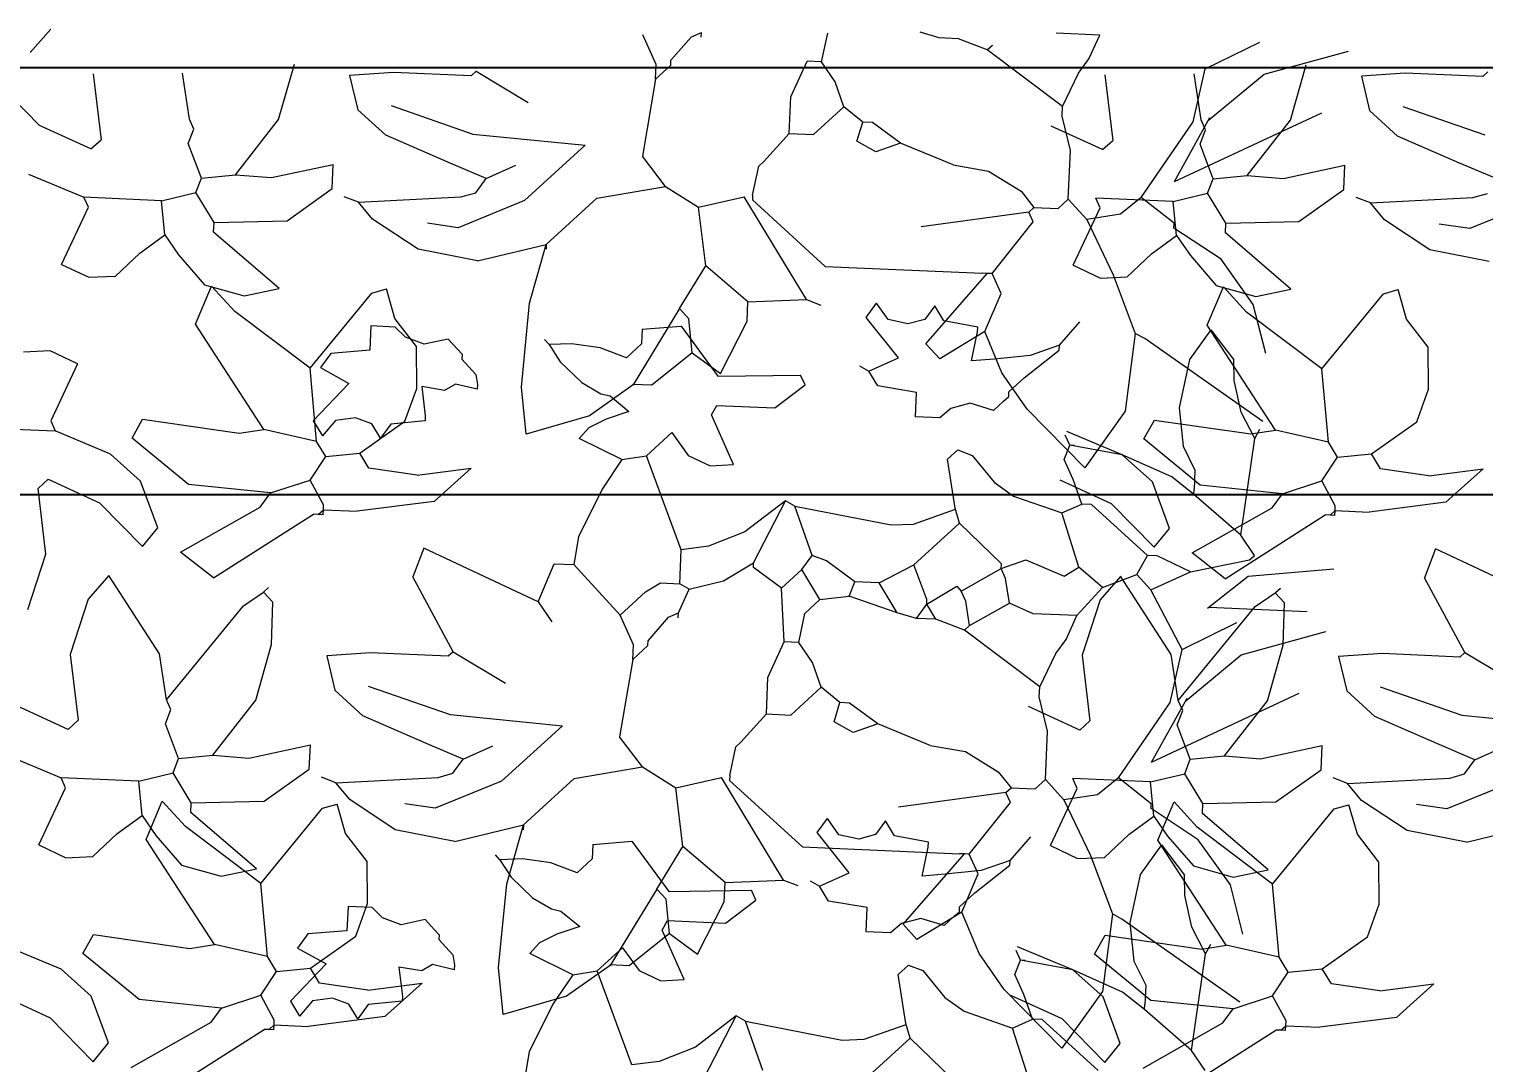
# Model space of a CAD drawing. Header units: centimetres. Extents: x 5667 to 17750, y 274 to 6203.
# Drawn here: x 7760.1 to 7855.8, y 4663.9 to 4731.8 of the extents above; entities that cross this region are included whole.
import ezdxf

# ---------------------------------------------------------------- set-up
doc = ezdxf.new("R2010")
doc.units = ezdxf.units.CM
doc.header["$MEASUREMENT"] = 0
doc.layers.get('0').update_dxf_attribs({"lineweight": 18})
doc.layers.add('G-ANNO-DIM', color=3, linetype='Continuous', lineweight=9)
doc.layers.add('G-HEDGE', color=104, linetype='Continuous', lineweight=9)
doc.styles.add('ARIAL', font='arial.ttf')
doc.dimstyles.new('TICK_36', dxfattribs={"dimtxt": 10, "dimasz": 3.6, "dimexe": 1.8, "dimexo": 1.2, "dimgap": 1.8, "dimtad": 0, "dimdec": 0, "dimzin": 0, "dimdsep": 46, "dimtxsty": 'ARIAL', "dimblk": 'OBLIQUE', "dimcen": 1.8, "dimdle": 1.8, "dimclrd": 256, "dimclrt": 256, "dimadec": 0, "dimazin": 0, "dimtfac": 1, "dimtdec": 0, "dimtmove": 1, "dimatfit": 3, "dimldrblk": 'OPEN90', "dimfxl": 1, "dimtolj": 1, "dimtzin": 0, "dimarcsym": 0})

# ---------------------------------------------------------------- blocks, each defined once
blk = doc.blocks.new('_Oblique')
at = {"color": 0, "linetype": 'ByBlock', "lineweight": -2}
blk.add_line((-0.5, -0.5), (0.5, 0.5), dxfattribs=at)
blk = doc.blocks.new('*D37')
at = {"layer": 'Defpoints', "color": 0, "transparency": 16777216}
for p in [(7969.339, 4729.276), (7566.065, 4503.99), (7969.339, 4503.99)]:
    blk.add_point(p, dxfattribs=at)
at = {"layer": 'G-ANNO-DIM', "lineweight": -2, "transparency": 16777216}
for p, q in [((7566.065, 4731.076), (7566.065, 4629.603)), ((7566.065, 4502.19), (7566.065, 4603.663))]:
    blk.add_line(p, q, dxfattribs=at)
at = {"layer": 'G-ANNO-DIM', "color": 0, "lineweight": -2, "transparency": 16777216}
for p, q in [((7968.139, 4729.276), (7564.265, 4729.276)), ((7968.139, 4503.99), (7564.265, 4503.99))]:
    blk.add_line(p, q, dxfattribs=at)
at = {"layer": 'G-ANNO-DIM', "lineweight": -2, "transparency": 16777216, "xscale": 3.6, "yscale": 3.6, "zscale": 3.6}
for p, rotation in [((7566.065, 4729.276), 90), ((7566.065, 4503.99), 270)]:
    blk.add_blockref('_Oblique', p, dxfattribs=dict(at, rotation=rotation))
at = {"layer": 'G-ANNO-DIM', "transparency": 16777216, "insert": (7566.065, 4616.633), "char_height": 10, "attachment_point": 5, "rotation": 90, "style": 'ARIAL'}
blk.add_mtext('\\A1;225', dxfattribs=at)
blk = doc.blocks.new('_Open90')
at = {"color": 0, "linetype": 'ByBlock', "lineweight": -2}
for p, q in [((-0.5, 0.5), (0, 0)), ((0, 0), (-1, 0)), ((0, 0), (-0.5, -0.5))]:
    blk.add_line(p, q, dxfattribs=at)
blk = doc.blocks.new('*D39')
at = {"layer": 'Defpoints', "color": 0, "transparency": 16777216}
for p in [(7969.339, 4729.276), (7630.664, 4701.197), (7969.339, 4701.197)]:
    blk.add_point(p, dxfattribs=at)
at = {"layer": 'G-ANNO-DIM', "lineweight": -2, "transparency": 16777216}
for p, q in [((7630.664, 4731.076), (7630.664, 4724.294)), ((7630.664, 4699.397), (7630.664, 4706.179))]:
    blk.add_line(p, q, dxfattribs=at)
at = {"layer": 'G-ANNO-DIM', "color": 0, "lineweight": -2, "transparency": 16777216}
for p, q in [((7968.139, 4729.276), (7628.864, 4729.276)), ((7968.139, 4701.197), (7628.864, 4701.197))]:
    blk.add_line(p, q, dxfattribs=at)
at = {"layer": 'G-ANNO-DIM', "lineweight": -2, "transparency": 16777216, "xscale": 3.6, "yscale": 3.6, "zscale": 3.6}
for p, rotation in [((7630.664, 4729.276), 90), ((7630.664, 4701.197), 270)]:
    blk.add_blockref('_Oblique', p, dxfattribs=dict(at, rotation=rotation))
at = {"layer": 'G-ANNO-DIM', "transparency": 16777216, "insert": (7630.664, 4715.236), "char_height": 10, "attachment_point": 5, "rotation": 90, "style": 'ARIAL'}
blk.add_mtext('\\A1;28', dxfattribs=at)

msp = doc.modelspace()

# ---------------------------------------------------------------- linework, layer by layer
at = {"layer": 'G-HEDGE'}
for p, q in [((7760.204, 4730.276), (7761.55, 4731.815)), ((7801.369, 4729.493), (7800.496, 4731.449)), ((7803.686, 4731.31), (7804.338, 4731.602)), ((7804.324, 4731.282), (7804.338, 4731.602)), ((7812.243, 4729.659), (7812.645, 4731.559)), ((7819.983, 4731.239), (7818.721, 4731.613)), ((7830.538, 4731.418), (7827.667, 4731.544)), ((7829.83, 4729.851), (7830.538, 4731.418)), ((7802.34, 4729.771), (7803.686, 4731.31)), ((7821.259, 4731.183), (7819.983, 4731.239)), ((7823.145, 4730.462), (7821.259, 4731.183)), ((7823.145, 4730.462), (7823.479, 4730.767)), ((7828.097, 4726.731), (7823.145, 4730.462)), ((7837.473, 4729.198), (7841.065, 4730.959)), ((7776.535, 4725.876), (7777.575, 4729.52)), ((7801.328, 4728.536), (7801.369, 4729.493)), ((7801.328, 4728.536), (7802.326, 4729.452)), ((7802.326, 4729.452), (7802.34, 4729.771)), ((7810.22, 4727.354), (7811.286, 4729.701)), ((7812.243, 4729.659), (7811.286, 4729.701)), ((7813.145, 4728.341), (7812.243, 4729.659)), ((7829.151, 4728.922), (7829.83, 4729.851)), ((7841.344, 4728.853), (7846.902, 4730.37)), ((7843.075, 4725.829), (7844.115, 4729.474)), ((7764.337, 4728.868), (7764.855, 4724.548)), ((7770.667, 4725.894), (7770.21, 4728.919)), ((7784.087, 4728.969), (7781.202, 4728.775)), ((7781.202, 4728.775), (7781.742, 4726.514)), ((7789.191, 4728.746), (7784.087, 4728.969)), ((7789.524, 4729.051), (7789.191, 4728.746)), ((7789.524, 4729.051), (7792.95, 4726.984)), ((7801.328, 4728.536), (7800.467, 4723.46)), ((7828.097, 4726.731), (7829.151, 4728.922)), ((7830.877, 4728.821), (7831.395, 4724.502)), ((7836.682, 4725.717), (7837.473, 4729.198)), ((7837.207, 4725.847), (7836.75, 4728.872)), ((7837.699, 4725.822), (7841.344, 4728.853)), ((7850.628, 4728.922), (7847.743, 4728.728)), ((7847.743, 4728.728), (7848.283, 4726.467)), ((7855.731, 4728.699), (7850.628, 4728.922)), ((7856.064, 4729.004), (7855.731, 4728.699)), ((7760.814, 4725.485), (7757.989, 4728.364)), ((7813.713, 4726.718), (7813.145, 4728.341)), ((7783.938, 4726.784), (7789.318, 4724.915)), ((7810.121, 4724.957), (7810.22, 4727.354)), ((7811.716, 4724.888), (7813.713, 4726.718)), ((7814.947, 4725.706), (7813.713, 4726.718)), ((7828.069, 4726.092), (7828.097, 4726.731)), ((7850.478, 4726.737), (7855.859, 4724.868)), ((7770.958, 4725.241), (7770.667, 4725.893)), ((7773.704, 4722.245), (7776.535, 4725.876)), ((7783.587, 4724.836), (7781.742, 4726.514)), ((7814.573, 4724.444), (7814.947, 4725.706)), ((7815.586, 4725.678), (7814.947, 4725.706)), ((7817.444, 4724.319), (7815.586, 4725.678)), ((7828.609, 4723.832), (7828.069, 4726.092)), ((7833.269, 4720.752), (7836.682, 4725.717)), ((7845.126, 4726.293), (7835.426, 4721.774)), ((7837.762, 4725.975), (7835.426, 4721.774)), ((7837.498, 4725.194), (7837.207, 4725.847)), ((7840.244, 4722.198), (7843.075, 4725.829)), ((7850.127, 4724.789), (7848.283, 4726.467)), ((7764.189, 4723.939), (7760.814, 4725.485)), ((7770.597, 4724.298), (7770.958, 4725.241)), ((7787.665, 4723.06), (7783.587, 4724.836)), ((7789.318, 4724.915), (7796.699, 4724.184)), ((7808.442, 4723.113), (7810.121, 4724.957)), ((7810.121, 4724.957), (7811.716, 4724.888)), ((7830.729, 4723.892), (7827.354, 4725.438)), ((7837.138, 4724.251), (7837.498, 4725.194)), ((7854.205, 4723.013), (7850.127, 4724.789)), ((7764.189, 4723.939), (7764.855, 4724.548)), ((7771.457, 4722.024), (7770.597, 4724.298)), ((7796.699, 4724.184), (7792.704, 4720.544)), ((7815.821, 4723.75), (7814.573, 4724.444)), ((7817.444, 4724.319), (7815.821, 4723.75)), ((7820.897, 4722.889), (7817.444, 4724.319)), ((7828.47, 4720.641), (7828.609, 4723.832)), ((7830.729, 4723.892), (7831.395, 4724.502)), ((7837.997, 4721.977), (7837.138, 4724.251)), ((7776.075, 4722.052), (7780.126, 4722.924)), ((7780.056, 4721.329), (7780.126, 4722.924)), ((7790.175, 4721.991), (7787.665, 4723.06)), ((7790.175, 4721.991), (7792.131, 4722.865)), ((7801.979, 4721.477), (7800.467, 4723.46)), ((7807.707, 4720.908), (7808.109, 4722.808)), ((7808.109, 4722.808), (7808.442, 4723.113)), ((7820.897, 4722.889), (7823.217, 4722.482)), ((7842.615, 4722.005), (7846.666, 4722.877)), ((7846.597, 4721.283), (7846.666, 4722.877)), ((7856.715, 4721.945), (7854.205, 4723.013)), ((7760.087, 4722.287), (7763.731, 4720.762)), ((7771.096, 4721.081), (7771.457, 4722.024)), ((7771.457, 4722.024), (7773.704, 4722.245)), ((7773.704, 4722.245), (7776.075, 4722.052)), ((7789.496, 4721.062), (7790.175, 4721.991)), ((7823.217, 4722.482), (7825.36, 4721.159)), ((7837.636, 4721.034), (7837.997, 4721.977)), ((7837.997, 4721.977), (7840.244, 4722.198)), ((7840.244, 4722.198), (7842.615, 4722.005)), ((7768.835, 4720.54), (7771.096, 4721.081)), ((7772.289, 4719.111), (7771.096, 4721.081)), ((7777.088, 4719.221), (7780.056, 4721.329)), ((7788.525, 4720.785), (7789.496, 4721.062)), ((7797.471, 4720.714), (7801.979, 4721.477)), ((7801.979, 4721.477), (7804.156, 4720.104)), ((7807.707, 4720.908), (7807.693, 4720.588)), ((7825.36, 4721.159), (7826.209, 4720.101)), ((7835.375, 4720.493), (7837.636, 4721.034)), ((7838.829, 4719.064), (7837.636, 4721.034)), ((7843.628, 4719.174), (7846.597, 4721.283)), ((7855.065, 4720.738), (7856.036, 4721.015)), ((7762.26, 4716.352), (7764.022, 4720.111)), ((7764.022, 4720.111), (7763.731, 4720.762)), ((7768.835, 4720.54), (7763.731, 4720.762)), ((7769.056, 4718.293), (7768.835, 4720.54)), ((7781.798, 4720.439), (7780.855, 4720.799)), ((7781.798, 4720.439), (7788.525, 4720.785)), ((7782.717, 4719.328), (7781.798, 4720.439)), ((7792.704, 4720.544), (7788.335, 4718.759)), ((7794.142, 4717.664), (7797.471, 4720.714)), ((7804.156, 4720.104), (7807.159, 4720.784)), ((7804.627, 4716.248), (7804.156, 4720.104)), ((7811.243, 4714.042), (7807.159, 4720.784)), ((7807.693, 4720.588), (7812.489, 4716.224)), ((7825.877, 4719.795), (7826.209, 4720.101)), ((7826.209, 4720.101), (7827.805, 4720.031)), ((7827.805, 4720.031), (7828.47, 4720.641)), ((7829.691, 4719.31), (7828.47, 4720.641)), ((7828.8, 4716.305), (7830.562, 4720.064)), ((7830.562, 4720.064), (7830.272, 4720.715)), ((7835.375, 4720.493), (7830.272, 4720.715)), ((7833.269, 4720.752), (7831.899, 4719.643)), ((7835.433, 4719.059), (7833.269, 4720.752)), ((7835.597, 4718.246), (7835.375, 4720.493)), ((7848.338, 4720.392), (7847.395, 4720.753)), ((7848.338, 4720.392), (7855.065, 4720.738)), ((7849.258, 4719.281), (7848.338, 4720.392)), ((7859.244, 4720.497), (7854.875, 4718.712)), ((7772.261, 4718.472), (7772.289, 4719.111)), ((7772.289, 4719.111), (7777.088, 4719.221)), ((7785.713, 4717.352), (7782.717, 4719.328)), ((7788.335, 4718.759), (7786.332, 4719.051)), ((7825.877, 4719.795), (7818.802, 4718.826)), ((7823.462, 4715.746), (7826.168, 4719.144)), ((7826.168, 4719.144), (7825.877, 4719.795)), ((7831.899, 4719.643), (7829.691, 4719.31)), ((7829.691, 4719.31), (7831.432, 4715.666)), ((7835.419, 4718.741), (7835.433, 4719.059)), ((7838.801, 4718.426), (7838.829, 4719.064)), ((7838.829, 4719.064), (7843.628, 4719.174)), ((7852.254, 4717.305), (7849.258, 4719.281)), ((7854.875, 4718.712), (7852.872, 4719.004)), ((7767.406, 4717.087), (7769.056, 4718.293)), ((7769.056, 4718.293), (7769.958, 4716.975)), ((7776.574, 4714.769), (7772.261, 4718.472)), ((7833.947, 4717.04), (7835.597, 4718.246)), ((7838.526, 4716.687), (7835.419, 4718.741)), ((7835.597, 4718.246), (7836.498, 4716.929)), ((7843.114, 4714.722), (7838.801, 4718.426)), ((7765.812, 4715.58), (7767.406, 4717.087)), ((7789.62, 4716.582), (7785.713, 4717.352)), ((7789.62, 4716.582), (7794.142, 4717.664)), ((7793.044, 4713.803), (7794.142, 4717.664)), ((7794.142, 4717.664), (7794.128, 4717.344)), ((7832.353, 4715.533), (7833.947, 4717.04)), ((7856.16, 4716.535), (7852.254, 4717.305)), ((7762.26, 4716.352), (7764.048, 4715.503)), ((7769.958, 4716.975), (7771.659, 4715.018)), ((7802.907, 4713.446), (7804.627, 4716.248)), ((7807.401, 4713.889), (7804.627, 4716.248)), ((7812.489, 4716.224), (7822.825, 4715.774)), ((7828.8, 4716.305), (7830.588, 4715.456)), ((7836.498, 4716.929), (7838.199, 4714.971)), ((7840.633, 4713.719), (7838.526, 4716.687)), ((7764.048, 4715.503), (7765.812, 4715.58)), ((7819.107, 4711.141), (7823.143, 4715.76)), ((7823.143, 4715.76), (7822.825, 4715.774)), ((7823.462, 4715.746), (7823.143, 4715.76)), ((7824.045, 4714.442), (7823.462, 4715.746)), ((7830.588, 4715.456), (7832.353, 4715.533)), ((7831.432, 4715.666), (7832.879, 4711.819)), ((7771.06, 4712.413), (7772.128, 4714.923)), ((7771.659, 4715.018), (7774.269, 4714.289)), ((7773.653, 4713.258), (7772.128, 4714.923)), ((7774.269, 4714.289), (7776.574, 4714.769)), ((7778.605, 4709.526), (7782.656, 4714.464)), ((7782.656, 4714.464), (7783.627, 4714.741)), ((7784.181, 4712.799), (7783.627, 4714.741)), ((7822.977, 4711.932), (7824.045, 4714.442)), ((7837.6, 4712.366), (7838.669, 4714.876)), ((7838.199, 4714.971), (7840.809, 4714.242)), ((7840.194, 4713.212), (7838.669, 4714.876)), ((7840.809, 4714.242), (7843.114, 4714.722)), ((7845.145, 4709.48), (7849.196, 4714.417)), ((7849.196, 4714.417), (7850.167, 4714.694)), ((7850.721, 4712.753), (7850.167, 4714.694)), ((7778.605, 4709.526), (7773.653, 4713.258)), ((7792.51, 4708.291), (7793.044, 4713.803)), ((7802.907, 4713.446), (7799.855, 4708.432)), ((7803.517, 4712.78), (7802.907, 4713.446)), ((7807.345, 4712.613), (7807.401, 4713.889)), ((7807.401, 4713.889), (7811.243, 4714.042)), ((7811.243, 4714.042), (7812.186, 4713.68)), ((7815.187, 4712.868), (7815.866, 4713.798)), ((7816.628, 4712.72), (7815.866, 4713.798)), ((7819.694, 4713.631), (7819.031, 4712.73)), ((7820.291, 4712.646), (7819.694, 4713.631)), ((7845.145, 4709.48), (7840.194, 4713.212)), ((7841.451, 4710.487), (7840.633, 4713.719)), ((7775.553, 4705.505), (7771.06, 4712.413)), ((7782.605, 4712.303), (7782.535, 4710.708)), ((7784.2, 4712.233), (7782.605, 4712.303)), ((7785.595, 4710.966), (7784.181, 4712.799)), ((7784.873, 4711.56), (7784.2, 4712.233)), ((7800.45, 4712.09), (7803.016, 4712.297)), ((7803.016, 4712.297), (7805.43, 4708.996)), ((7803.739, 4710.533), (7803.517, 4712.78)), ((7805.597, 4709.173), (7807.345, 4712.613)), ((7817.308, 4710.219), (7815.187, 4712.868)), ((7817.926, 4712.435), (7816.628, 4712.72)), ((7819.031, 4712.73), (7817.926, 4712.435)), ((7822.51, 4712.23), (7820.291, 4712.646)), ((7822.496, 4711.91), (7822.51, 4712.23)), ((7827.891, 4711.036), (7829.237, 4712.575)), ((7842.093, 4705.458), (7837.6, 4712.366)), ((7852.135, 4710.919), (7850.721, 4712.753)), ((7786.109, 4711.105), (7784.873, 4711.56)), ((7787.682, 4711.442), (7786.109, 4711.105)), ((7788.291, 4710.776), (7787.682, 4711.442)), ((7794.334, 4711.079), (7794.029, 4711.411)), ((7800.45, 4712.09), (7800.408, 4711.133)), ((7822.977, 4711.932), (7820.022, 4710.143)), ((7822.094, 4710.01), (7822.496, 4711.91)), ((7824.106, 4709.22), (7822.977, 4711.932)), ((7832.879, 4711.819), (7832.216, 4706.714)), ((7833.504, 4711.473), (7832.879, 4711.819)), ((7841.256, 4706.022), (7833.504, 4711.473)), ((7837.844, 4712.058), (7836.444, 4710.109)), ((7837.844, 4712.058), (7839.356, 4710.074)), ((7761.52, 4710.669), (7759.755, 4710.592)), ((7763.308, 4709.82), (7761.52, 4710.669)), ((7779.97, 4710.5), (7779.29, 4709.571)), ((7782.535, 4710.708), (7779.97, 4710.5)), ((7785.621, 4708.197), (7785.595, 4710.966)), ((7788.291, 4710.776), (7788.597, 4710.443)), ((7788.597, 4710.443), (7788.583, 4710.125)), ((7795.817, 4711.136), (7794.333, 4711.079)), ((7794.333, 4711.079), (7795.061, 4709.938)), ((7797.684, 4710.87), (7795.817, 4711.136)), ((7799.41, 4710.218), (7797.684, 4710.87)), ((7800.408, 4711.133), (7799.41, 4710.218)), ((7803.739, 4710.533), (7801.089, 4708.411)), ((7803.739, 4710.533), (7805.597, 4709.173)), ((7820.022, 4710.143), (7819.107, 4711.141)), ((7825.972, 4710.368), (7823.613, 4710.127)), ((7825.561, 4708.9), (7827.878, 4710.717)), ((7827.891, 4711.036), (7825.972, 4710.368)), ((7827.878, 4710.717), (7827.891, 4711.036)), ((7852.161, 4708.151), (7852.135, 4710.919)), ((7763.308, 4709.82), (7761.545, 4706.061)), ((7779.034, 4704.713), (7778.605, 4709.526)), ((7779.29, 4709.571), (7781.162, 4708.531)), ((7788.583, 4710.125), (7789.499, 4709.126)), ((7795.061, 4709.938), (7796.469, 4708.585)), ((7814.728, 4709.692), (7815.353, 4709.345)), ((7815.353, 4709.345), (7817.308, 4710.219)), ((7815.949, 4708.36), (7815.353, 4709.345)), ((7823.613, 4710.127), (7822.094, 4710.01)), ((7836.444, 4710.109), (7835.759, 4706.935)), ((7839.386, 4708.722), (7839.356, 4710.074)), ((7845.574, 4704.667), (7845.145, 4709.48)), ((7781.162, 4708.531), (7778.818, 4706.076)), ((7788.163, 4708.486), (7787.451, 4708.073)), ((7789.592, 4708.144), (7788.163, 4708.486)), ((7789.499, 4709.126), (7789.606, 4708.463)), ((7789.606, 4708.463), (7789.592, 4708.144)), ((7796.469, 4708.585), (7797.729, 4707.854)), ((7799.855, 4708.432), (7796.978, 4706.405)), ((7801.089, 4708.411), (7799.813, 4708.467)), ((7805.43, 4708.996), (7810.866, 4709.079)), ((7809.174, 4706.915), (7811.158, 4708.427)), ((7811.158, 4708.427), (7810.866, 4709.079)), ((7825.764, 4706.841), (7824.106, 4709.22)), ((7824.563, 4707.985), (7825.561, 4708.9)), ((7839.841, 4706.643), (7839.386, 4708.722)), ((7784.845, 4706.058), (7785.621, 4708.197)), ((7785.947, 4708.322), (7786.183, 4706.394)), ((7787.451, 4708.073), (7785.947, 4708.322)), ((7792.816, 4705.203), (7792.51, 4708.291)), ((7797.729, 4707.854), (7798.341, 4707.707)), ((7798.341, 4707.707), (7799.576, 4706.694)), ((7818.487, 4707.93), (7815.949, 4708.36)), ((7818.417, 4706.335), (7818.487, 4707.93)), ((7824.215, 4707.361), (7824.549, 4707.666)), ((7824.549, 4707.666), (7824.563, 4707.985)), ((7851.386, 4706.012), (7852.161, 4708.151)), ((7799.576, 4706.694), (7798.067, 4706.179)), ((7804.999, 4706.458), (7805.346, 4707.082)), ((7805.346, 4707.082), (7809.174, 4706.915)), ((7820.742, 4706.878), (7820.013, 4706.265)), ((7822.012, 4707.223), (7820.742, 4706.878)), ((7823.55, 4706.751), (7822.012, 4707.223)), ((7824.215, 4707.361), (7823.55, 4706.751)), ((7829.558, 4702.986), (7825.764, 4706.841)), ((7832.216, 4706.714), (7829.558, 4702.986)), ((7835.759, 4706.935), (7836.031, 4704.407)), ((7840.729, 4704.9), (7839.841, 4706.643)), ((7756.732, 4705.633), (7761.836, 4705.41)), ((7761.545, 4706.061), (7761.836, 4705.41)), ((7766.898, 4704.923), (7767.591, 4706.171)), ((7767.591, 4706.171), (7773.944, 4705.256)), ((7778.818, 4706.076), (7779.414, 4705.091)), ((7780.267, 4706.098), (7779.414, 4705.091)), ((7781.585, 4706.269), (7780.267, 4706.098)), ((7782.66, 4705.879), (7781.585, 4706.269)), ((7781.877, 4703.951), (7784.845, 4706.058)), ((7783.242, 4704.924), (7782.66, 4705.879)), ((7783.922, 4705.853), (7783.242, 4704.924)), ((7786.169, 4706.074), (7783.922, 4705.853)), ((7786.183, 4706.394), (7786.169, 4706.074)), ((7796.978, 4706.405), (7792.816, 4705.203)), ((7796.927, 4705.613), (7796.302, 4704.919)), ((7798.067, 4706.179), (7796.927, 4705.613)), ((7806.455, 4703.199), (7804.999, 4706.458)), ((7820.013, 4706.265), (7818.417, 4706.335)), ((7833.438, 4704.876), (7834.131, 4706.124)), ((7834.131, 4706.124), (7840.484, 4705.209)), ((7840.729, 4704.9), (7841.075, 4705.524)), ((7848.417, 4703.904), (7851.386, 4706.012)), ((7765.48, 4703.885), (7761.836, 4705.41)), ((7770.601, 4701.885), (7766.898, 4704.923)), ((7773.944, 4705.256), (7775.553, 4705.505)), ((7779.034, 4704.713), (7775.553, 4705.505)), ((7779.63, 4703.729), (7779.034, 4704.713)), ((7799.117, 4703.518), (7796.302, 4704.919)), ((7800.727, 4703.768), (7802.392, 4705.293)), ((7802.392, 4705.293), (7803.481, 4703.79)), ((7828.564, 4704.472), (7828.273, 4705.124)), ((7832.021, 4703.838), (7828.377, 4705.363)), ((7837.141, 4701.838), (7833.438, 4704.876)), ((7839.812, 4698.548), (7840.729, 4704.9)), ((7840.484, 4705.209), (7842.093, 4705.458)), ((7845.574, 4704.667), (7842.093, 4705.458)), ((7846.171, 4703.682), (7845.574, 4704.667)), ((7767.457, 4702.107), (7765.48, 4703.885)), ((7778.604, 4702.176), (7779.63, 4703.729)), ((7779.63, 4703.729), (7781.877, 4703.951)), ((7782.474, 4702.966), (7781.877, 4703.951)), ((7799.117, 4703.518), (7800.727, 4703.768)), ((7803.015, 4697.595), (7800.727, 4703.768)), ((7803.481, 4703.79), (7804.919, 4703.112)), ((7820.534, 4703.544), (7821.199, 4704.154)), ((7821.199, 4704.154), (7822.142, 4703.793)), ((7822.142, 4703.793), (7823.588, 4702.032)), ((7828.204, 4703.528), (7828.564, 4704.472)), ((7828.883, 4704.458), (7828.564, 4704.472)), ((7832.021, 4703.838), (7828.564, 4704.472)), ((7833.998, 4702.06), (7832.021, 4703.838)), ((7835.288, 4702.38), (7832.021, 4703.838)), ((7836.031, 4704.407), (7836.803, 4702.834)), ((7845.144, 4702.129), (7846.171, 4703.682)), ((7846.171, 4703.682), (7848.417, 4703.904)), ((7849.014, 4702.919), (7848.417, 4703.904)), ((7785.65, 4702.507), (7782.474, 4702.966)), ((7785.65, 4702.507), (7789.209, 4702.967)), ((7789.209, 4702.967), (7786.764, 4700.767)), ((7799.117, 4703.518), (7797.807, 4701.577)), ((7804.919, 4703.112), (7806.455, 4703.199)), ((7821.032, 4700.326), (7820.534, 4703.544)), ((7828.785, 4702.225), (7828.204, 4703.528)), ((7836.803, 4702.834), (7836.747, 4701.558)), ((7852.19, 4702.46), (7849.014, 4702.919)), ((7852.19, 4702.46), (7855.749, 4702.92)), ((7855.749, 4702.92), (7853.305, 4700.72)), ((7761.378, 4702.233), (7760.712, 4701.624)), ((7761.378, 4702.233), (7764.754, 4700.687)), ((7768.591, 4699.042), (7767.457, 4702.107)), ((7776.01, 4701.33), (7770.601, 4701.885)), ((7776.01, 4701.33), (7778.604, 4702.176)), ((7779.491, 4700.539), (7778.604, 4702.176)), ((7823.588, 4702.032), (7824.859, 4701.118)), ((7827.919, 4702.187), (7831.294, 4700.641)), ((7829.354, 4700.602), (7828.785, 4702.225)), ((7835.131, 4698.995), (7833.998, 4702.06)), ((7836.734, 4701.239), (7835.288, 4702.38)), ((7842.55, 4701.283), (7837.141, 4701.838)), ((7842.55, 4701.283), (7845.144, 4702.129)), ((7846.032, 4700.492), (7845.144, 4702.129)), ((7761.23, 4697.305), (7760.712, 4701.624)), ((7775.331, 4700.401), (7776.01, 4701.33)), ((7786.764, 4700.767), (7781.71, 4700.123)), ((7797.807, 4701.577), (7796.262, 4698.446)), ((7809.867, 4700.813), (7807.196, 4698.769)), ((7807.772, 4696.748), (7809.867, 4700.813)), ((7810.491, 4700.465), (7809.867, 4700.813)), ((7824.859, 4701.118), (7828.051, 4700.02)), ((7836.734, 4701.239), (7836.747, 4701.558)), ((7839.812, 4698.548), (7836.734, 4701.239)), ((7841.871, 4700.354), (7842.55, 4701.283)), ((7764.754, 4700.687), (7767.578, 4697.808)), ((7770.087, 4697.433), (7775.331, 4700.401)), ((7772.251, 4695.741), (7778.825, 4699.928)), ((7779.145, 4699.914), (7778.825, 4699.928)), ((7779.145, 4699.914), (7779.477, 4700.22)), ((7779.463, 4699.9), (7779.145, 4699.914)), ((7779.463, 4699.9), (7779.477, 4700.22)), ((7779.477, 4700.22), (7779.491, 4700.539)), ((7779.477, 4700.22), (7781.71, 4700.123)), ((7810.491, 4700.465), (7816.829, 4699.23)), ((7811.628, 4697.22), (7810.491, 4700.465)), ((7818.281, 4699.289), (7821.053, 4700.255)), ((7821.31, 4699.355), (7821.032, 4700.326)), ((7828.051, 4700.02), (7829.354, 4700.602)), ((7829.173, 4696.455), (7828.051, 4700.02)), ((7829.993, 4700.574), (7829.354, 4700.602)), ((7833.682, 4697.217), (7829.993, 4700.574)), ((7831.294, 4700.641), (7834.118, 4697.761)), ((7836.627, 4697.386), (7841.871, 4700.354)), ((7838.791, 4695.694), (7845.365, 4699.881)), ((7845.685, 4699.868), (7845.365, 4699.881)), ((7845.685, 4699.868), (7846.018, 4700.173)), ((7846.004, 4699.854), (7845.685, 4699.868)), ((7846.004, 4699.854), (7846.018, 4700.173)), ((7846.018, 4700.173), (7846.032, 4700.492)), ((7846.018, 4700.173), (7848.251, 4700.076)), ((7853.305, 4700.72), (7848.251, 4700.076)), ((7767.578, 4697.808), (7768.591, 4699.042)), ((7816.829, 4699.23), (7818.281, 4699.289)), ((7818.313, 4696.609), (7821.31, 4699.355)), ((7824.07, 4696.677), (7821.31, 4699.355)), ((7834.118, 4697.761), (7835.131, 4698.995)), ((7796.262, 4698.446), (7795.94, 4696.626)), ((7807.196, 4698.769), (7804.806, 4697.828)), ((7840.713, 4697.23), (7839.812, 4698.548)), ((7760.046, 4693.662), (7761.23, 4697.305)), ((7772.251, 4695.741), (7770.087, 4697.433)), ((7786.079, 4697.694), (7785.357, 4695.808)), ((7793.596, 4694.171), (7786.079, 4697.694)), ((7802.918, 4695.363), (7803.015, 4697.595)), ((7804.806, 4697.828), (7803.015, 4697.595)), ((7810.948, 4696.291), (7811.628, 4697.22)), ((7812.571, 4696.859), (7811.628, 4697.22)), ((7824.056, 4696.359), (7825.678, 4696.927)), ((7825.678, 4696.927), (7828.189, 4695.858)), ((7832.988, 4695.969), (7833.682, 4697.217)), ((7834.319, 4697.189), (7833.682, 4697.217)), ((7836.511, 4696.135), (7834.319, 4697.189)), ((7836.511, 4696.135), (7840.381, 4696.925)), ((7838.791, 4695.694), (7836.627, 4697.386)), ((7840.381, 4696.925), (7840.713, 4697.23)), ((7852.62, 4697.647), (7851.898, 4695.761)), ((7860.137, 4694.124), (7852.62, 4697.647)), ((7793.596, 4694.171), (7794.665, 4696.681)), ((7794.665, 4696.681), (7795.94, 4696.626)), ((7798.992, 4693.296), (7795.94, 4696.626)), ((7805.803, 4695.556), (7807.772, 4696.748)), ((7807.758, 4696.43), (7807.772, 4696.748)), ((7809.617, 4695.071), (7807.758, 4696.43)), ((7809.617, 4695.071), (7810.948, 4696.291)), ((7812.14, 4694.321), (7810.948, 4696.291)), ((7814.43, 4695.499), (7812.571, 4696.859)), ((7816.024, 4695.43), (7818.313, 4696.609)), ((7819.173, 4694.334), (7818.313, 4696.609)), ((7821.434, 4694.875), (7824.056, 4696.359)), ((7824.056, 4696.359), (7824.07, 4696.677)), ((7824.347, 4695.707), (7824.056, 4696.359)), ((7828.189, 4695.858), (7829.173, 4696.455)), ((7830.713, 4695.11), (7829.173, 4696.455)), ((7830.713, 4695.11), (7832.988, 4695.969)), ((7833.903, 4694.971), (7832.988, 4695.969)), ((7833.903, 4694.971), (7836.511, 4696.135)), ((7845.94, 4696.322), (7840.298, 4695.832)), ((7765.363, 4695.896), (7764.018, 4694.357)), ((7768.706, 4690.766), (7765.364, 4695.896)), ((7775.544, 4694.813), (7775.876, 4695.118)), ((7788.02, 4690.898), (7785.357, 4695.808)), ((7800.656, 4694.822), (7801.641, 4695.418)), ((7801.641, 4695.418), (7802.918, 4695.363)), ((7802.834, 4693.449), (7803.541, 4695.015)), ((7803.541, 4695.015), (7802.918, 4695.363)), ((7803.541, 4695.015), (7805.803, 4695.556)), ((7809.782, 4691.547), (7809.617, 4695.071)), ((7814.068, 4694.556), (7814.43, 4695.499)), ((7816.024, 4695.43), (7814.43, 4695.499)), ((7817.217, 4693.46), (7816.024, 4695.43)), ((7819.159, 4694.015), (7821.129, 4695.207)), ((7821.129, 4695.207), (7821.434, 4694.875)), ((7824.596, 4694.097), (7824.347, 4695.707)), ((7829.034, 4693.265), (7830.713, 4695.11)), ((7831.903, 4695.849), (7830.558, 4694.31)), ((7835.246, 4690.719), (7831.904, 4695.85)), ((7840.298, 4695.832), (7837.631, 4693.74)), ((7842.084, 4694.767), (7842.417, 4695.071)), ((7854.56, 4690.851), (7851.898, 4695.761)), ((7764.018, 4694.357), (7762.833, 4690.714)), ((7774.226, 4693.912), (7775.544, 4694.813)), ((7776.154, 4694.147), (7775.544, 4694.813)), ((7776.071, 4691.367), (7776.154, 4694.147)), ((7793.596, 4694.171), (7794.498, 4692.853)), ((7798.992, 4693.296), (7800.656, 4694.822)), ((7811.142, 4693.406), (7812.14, 4694.321)), ((7812.14, 4694.321), (7814.068, 4694.556)), ((7817.217, 4693.46), (7814.068, 4694.556)), ((7819.159, 4694.015), (7819.173, 4694.334)), ((7821.725, 4694.222), (7821.434, 4694.875)), ((7821.975, 4692.614), (7821.725, 4694.222)), ((7821.975, 4692.614), (7824.596, 4694.097)), ((7826.163, 4693.39), (7824.596, 4694.097)), ((7830.558, 4694.31), (7829.373, 4690.667)), ((7835.969, 4691.045), (7833.903, 4694.971)), ((7840.767, 4693.865), (7842.084, 4694.767)), ((7842.695, 4694.1), (7842.084, 4694.767)), ((7842.611, 4691.32), (7842.695, 4694.1)), ((7769.163, 4687.74), (7774.226, 4693.912)), ((7799.866, 4691.34), (7798.992, 4693.296)), ((7800.837, 4691.618), (7802.182, 4693.157)), ((7802.182, 4693.157), (7802.834, 4693.449)), ((7802.82, 4693.129), (7802.834, 4693.449)), ((7810.739, 4691.506), (7811.142, 4693.406)), ((7818.479, 4693.086), (7817.217, 4693.46)), ((7818.479, 4693.086), (7819.159, 4694.015)), ((7819.755, 4693.03), (7818.479, 4693.086)), ((7819.755, 4693.03), (7819.159, 4694.015)), ((7829.034, 4693.265), (7826.163, 4693.39)), ((7828.326, 4691.698), (7829.034, 4693.265)), ((7835.703, 4687.693), (7840.767, 4693.865)), ((7837.736, 4693.83), (7844.178, 4693.549)), ((7821.641, 4692.308), (7819.755, 4693.03)), ((7821.641, 4692.308), (7821.975, 4692.614)), ((7826.593, 4688.577), (7821.641, 4692.308)), ((7835.969, 4691.045), (7839.562, 4692.806)), ((7839.84, 4690.699), (7845.398, 4692.217)), ((7775.031, 4687.722), (7776.071, 4691.367)), ((7799.824, 4690.383), (7799.866, 4691.34)), ((7799.824, 4690.383), (7800.823, 4691.298)), ((7800.823, 4691.298), (7800.837, 4691.618)), ((7808.716, 4689.201), (7809.782, 4691.547)), ((7810.739, 4691.506), (7809.782, 4691.547)), ((7811.641, 4690.188), (7810.739, 4691.506)), ((7827.647, 4690.768), (7828.326, 4691.698)), ((7841.572, 4687.675), (7842.611, 4691.32)), ((7762.833, 4690.714), (7763.351, 4686.395)), ((7769.163, 4687.74), (7768.706, 4690.766)), ((7782.583, 4690.815), (7779.698, 4690.622)), ((7779.698, 4690.622), (7780.238, 4688.36)), ((7787.687, 4690.593), (7782.583, 4690.815)), ((7788.02, 4690.898), (7787.687, 4690.593)), ((7788.02, 4690.898), (7791.446, 4688.831)), ((7799.824, 4690.383), (7798.963, 4685.307)), ((7826.593, 4688.577), (7827.647, 4690.768)), ((7829.373, 4690.667), (7829.892, 4686.348)), ((7835.178, 4687.563), (7835.969, 4691.045)), ((7835.703, 4687.694), (7835.246, 4690.719)), ((7836.195, 4687.669), (7839.84, 4690.699)), ((7849.124, 4690.769), (7846.239, 4690.575)), ((7846.239, 4690.575), (7846.779, 4688.314)), ((7854.228, 4690.546), (7849.124, 4690.769)), ((7854.56, 4690.851), (7854.228, 4690.546)), ((7854.56, 4690.851), (7857.986, 4688.784)), ((7812.21, 4688.565), (7811.641, 4690.188)), ((7782.083, 4686.683), (7780.238, 4688.36)), ((7782.434, 4688.631), (7787.815, 4686.761)), ((7808.617, 4686.804), (7808.716, 4689.201)), ((7810.212, 4686.734), (7812.21, 4688.565)), ((7813.444, 4687.552), (7812.21, 4688.565)), ((7826.565, 4687.939), (7826.593, 4688.577)), ((7848.623, 4686.636), (7846.779, 4688.314)), ((7848.975, 4688.584), (7854.355, 4686.715)), ((7762.685, 4685.785), (7759.31, 4687.331)), ((7769.454, 4687.088), (7769.163, 4687.74)), ((7772.2, 4684.092), (7775.031, 4687.722)), ((7813.069, 4686.29), (7813.444, 4687.552)), ((7814.082, 4687.524), (7813.444, 4687.552)), ((7815.94, 4686.165), (7814.082, 4687.524)), ((7827.105, 4685.678), (7826.565, 4687.939)), ((7831.765, 4682.599), (7835.178, 4687.563)), ((7843.622, 4688.14), (7833.922, 4683.621)), ((7836.258, 4687.821), (7833.922, 4683.621)), ((7835.994, 4687.041), (7835.703, 4687.693)), ((7838.741, 4684.045), (7841.572, 4687.675)), ((7762.685, 4685.786), (7763.351, 4686.395)), ((7769.093, 4686.145), (7769.454, 4687.088)), ((7786.161, 4684.906), (7782.083, 4686.683)), ((7787.815, 4686.761), (7795.195, 4686.031)), ((7806.938, 4684.959), (7808.617, 4686.804)), ((7808.617, 4686.804), (7810.212, 4686.734)), ((7829.226, 4685.738), (7825.85, 4687.285)), ((7835.634, 4686.098), (7835.994, 4687.041)), ((7852.702, 4684.86), (7848.623, 4686.636)), ((7854.355, 4686.715), (7861.735, 4685.984)), ((7769.953, 4683.87), (7769.093, 4686.145)), ((7795.195, 4686.031), (7791.2, 4682.391)), ((7814.317, 4685.596), (7813.069, 4686.29)), ((7815.94, 4686.165), (7814.317, 4685.596)), ((7819.393, 4684.736), (7815.94, 4686.165)), ((7826.966, 4682.488), (7827.105, 4685.678)), ((7829.226, 4685.739), (7829.892, 4686.348)), ((7836.494, 4683.823), (7835.634, 4686.098)), ((7774.571, 4683.898), (7778.622, 4684.77)), ((7778.553, 4683.176), (7778.622, 4684.77)), ((7788.671, 4683.838), (7786.161, 4684.906)), ((7788.671, 4683.838), (7790.627, 4684.712)), ((7800.475, 4683.323), (7798.963, 4685.307)), ((7806.203, 4682.754), (7806.605, 4684.655)), ((7806.605, 4684.655), (7806.938, 4684.959)), ((7819.393, 4684.736), (7821.713, 4684.329)), ((7841.111, 4683.852), (7845.162, 4684.724)), ((7845.093, 4683.129), (7845.162, 4684.724)), ((7855.211, 4683.791), (7852.702, 4684.86)), ((7855.211, 4683.791), (7857.167, 4684.665)), ((7758.583, 4684.134), (7762.227, 4682.609)), ((7769.592, 4682.927), (7769.953, 4683.87)), ((7769.953, 4683.87), (7772.2, 4684.092)), ((7772.2, 4684.091), (7774.571, 4683.898)), ((7787.992, 4682.909), (7788.671, 4683.838)), ((7821.713, 4684.329), (7823.857, 4683.005)), ((7836.132, 4682.88), (7836.494, 4683.823)), ((7836.494, 4683.823), (7838.74, 4684.045)), ((7838.74, 4684.045), (7841.111, 4683.852)), ((7854.532, 4682.862), (7855.211, 4683.791)), ((7762.518, 4681.957), (7762.227, 4682.609)), ((7767.331, 4682.386), (7762.227, 4682.609)), ((7767.331, 4682.386), (7769.592, 4682.927)), ((7770.785, 4680.957), (7769.592, 4682.927)), ((7775.584, 4681.067), (7778.553, 4683.176)), ((7780.294, 4682.286), (7779.351, 4682.646)), ((7780.294, 4682.286), (7787.021, 4682.632)), ((7787.021, 4682.632), (7787.992, 4682.909)), ((7792.638, 4679.51), (7795.967, 4682.561)), ((7795.967, 4682.561), (7800.475, 4683.323)), ((7800.475, 4683.323), (7802.652, 4681.95)), ((7802.652, 4681.95), (7805.655, 4682.63)), ((7809.739, 4675.888), (7805.655, 4682.63)), ((7806.203, 4682.754), (7806.189, 4682.435)), ((7823.857, 4683.005), (7824.705, 4681.948)), ((7829.059, 4681.911), (7828.768, 4682.562)), ((7833.872, 4682.339), (7828.768, 4682.562)), ((7831.765, 4682.599), (7830.395, 4681.49)), ((7833.929, 4680.906), (7831.765, 4682.599)), ((7833.872, 4682.339), (7836.132, 4682.88)), ((7837.325, 4680.911), (7836.132, 4682.88)), ((7842.124, 4681.021), (7845.093, 4683.129)), ((7846.834, 4682.239), (7845.891, 4682.599)), ((7846.834, 4682.239), (7853.561, 4682.585)), ((7853.561, 4682.585), (7854.532, 4682.862)), ((7760.756, 4678.199), (7762.518, 4681.957)), ((7767.553, 4680.14), (7767.331, 4682.386)), ((7781.214, 4681.174), (7780.294, 4682.286)), ((7791.2, 4682.391), (7786.831, 4680.606)), ((7803.123, 4678.094), (7802.652, 4681.95)), ((7806.189, 4682.435), (7810.985, 4678.071)), ((7824.373, 4681.642), (7817.298, 4680.672)), ((7824.373, 4681.642), (7824.705, 4681.948)), ((7824.664, 4680.991), (7824.373, 4681.642)), ((7824.705, 4681.948), (7826.301, 4681.878)), ((7826.301, 4681.878), (7826.966, 4682.488)), ((7828.187, 4681.156), (7826.966, 4682.488)), ((7827.296, 4678.152), (7829.059, 4681.911)), ((7834.093, 4680.093), (7833.872, 4682.339)), ((7847.754, 4681.127), (7846.834, 4682.239)), ((7857.74, 4682.344), (7853.371, 4680.559)), ((7767.819, 4678.557), (7768.887, 4681.068)), ((7770.412, 4679.403), (7768.887, 4681.068)), ((7770.757, 4680.319), (7770.785, 4680.957)), ((7770.785, 4680.957), (7775.584, 4681.067)), ((7779.415, 4680.609), (7780.386, 4680.885)), ((7780.939, 4678.944), (7780.386, 4680.885)), ((7784.21, 4679.199), (7781.214, 4681.174)), ((7786.831, 4680.606), (7784.828, 4680.897)), ((7821.958, 4677.592), (7824.664, 4680.991)), ((7830.395, 4681.49), (7828.187, 4681.156)), ((7828.187, 4681.156), (7829.928, 4677.513)), ((7833.915, 4680.587), (7833.929, 4680.906)), ((7834.359, 4678.51), (7835.428, 4681.021)), ((7836.952, 4679.356), (7835.428, 4681.021)), ((7837.298, 4680.272), (7837.325, 4680.911)), ((7837.325, 4680.911), (7842.124, 4681.021)), ((7845.955, 4680.562), (7846.926, 4680.839)), ((7847.48, 4678.897), (7846.926, 4680.839)), ((7850.75, 4679.152), (7847.754, 4681.127)), ((7853.371, 4680.559), (7851.368, 4680.851)), ((7765.902, 4678.933), (7767.553, 4680.14)), ((7767.553, 4680.14), (7768.454, 4678.822)), ((7775.07, 4676.616), (7770.757, 4680.319)), ((7775.364, 4675.671), (7779.415, 4680.609)), ((7811.946, 4679.013), (7812.625, 4679.942)), ((7813.387, 4678.864), (7812.625, 4679.942)), ((7816.453, 4679.775), (7815.79, 4678.874)), ((7817.05, 4678.79), (7816.453, 4679.775)), ((7832.443, 4678.887), (7834.093, 4680.093)), ((7837.022, 4678.534), (7833.915, 4680.587)), ((7834.093, 4680.093), (7834.994, 4678.775)), ((7841.61, 4676.569), (7837.298, 4680.272)), ((7841.904, 4675.624), (7845.955, 4680.562)), ((7764.308, 4677.427), (7765.902, 4678.933)), ((7768.454, 4678.822), (7770.155, 4676.864)), ((7775.364, 4675.671), (7770.412, 4679.403)), ((7782.354, 4677.111), (7780.939, 4678.944)), ((7788.116, 4678.428), (7784.21, 4679.199)), ((7788.116, 4678.428), (7792.638, 4679.51)), ((7791.54, 4675.65), (7792.638, 4679.51)), ((7792.638, 4679.51), (7792.624, 4679.191)), ((7814.067, 4676.363), (7811.946, 4679.013)), ((7814.685, 4678.579), (7813.387, 4678.864)), ((7815.79, 4678.874), (7814.685, 4678.579)), ((7819.269, 4678.374), (7817.05, 4678.79)), ((7824.65, 4677.181), (7825.996, 4678.719)), ((7830.849, 4677.38), (7832.443, 4678.887)), ((7834.994, 4678.775), (7836.695, 4676.817)), ((7841.904, 4675.624), (7836.952, 4679.356)), ((7848.894, 4677.064), (7847.48, 4678.897)), ((7854.656, 4678.382), (7850.75, 4679.152)), ((7854.656, 4678.382), (7859.178, 4679.464)), ((7760.756, 4678.199), (7762.544, 4677.35)), ((7772.312, 4671.649), (7767.819, 4678.557)), ((7797.209, 4678.234), (7797.167, 4677.277)), ((7797.209, 4678.234), (7799.775, 4678.442)), ((7799.775, 4678.442), (7802.189, 4675.141)), ((7801.403, 4675.293), (7803.123, 4678.094)), ((7805.897, 4675.735), (7803.123, 4678.094)), ((7810.985, 4678.071), (7821.321, 4677.62)), ((7818.853, 4676.154), (7819.255, 4678.054)), ((7819.255, 4678.054), (7819.269, 4678.374)), ((7827.296, 4678.152), (7829.084, 4677.303)), ((7834.603, 4678.202), (7833.202, 4676.253)), ((7838.852, 4671.602), (7834.359, 4678.51)), ((7834.603, 4678.202), (7836.115, 4676.219)), ((7839.129, 4675.566), (7837.022, 4678.534)), ((7762.544, 4677.35), (7764.308, 4677.427)), ((7770.155, 4676.864), (7772.765, 4676.135)), ((7782.38, 4674.342), (7782.354, 4677.111)), ((7791.092, 4677.223), (7790.788, 4677.555)), ((7792.576, 4677.28), (7791.092, 4677.223)), ((7791.092, 4677.223), (7791.819, 4676.083)), ((7794.443, 4677.014), (7792.576, 4677.28)), ((7796.169, 4676.362), (7794.443, 4677.014)), ((7797.167, 4677.277), (7796.169, 4676.362)), ((7817.603, 4672.988), (7821.64, 4677.606)), ((7821.64, 4677.606), (7821.321, 4677.62)), ((7821.958, 4677.592), (7821.64, 4677.606)), ((7822.541, 4676.289), (7821.958, 4677.592)), ((7822.32, 4675.044), (7824.636, 4676.861)), ((7824.65, 4677.181), (7822.731, 4676.512)), ((7824.636, 4676.861), (7824.65, 4677.181)), ((7829.084, 4677.303), (7830.849, 4677.38)), ((7829.928, 4677.513), (7831.376, 4673.666)), ((7836.695, 4676.817), (7839.305, 4676.089)), ((7848.92, 4674.295), (7848.894, 4677.064)), ((7772.765, 4676.135), (7775.07, 4676.616)), ((7791.819, 4676.083), (7793.228, 4674.73)), ((7805.897, 4675.735), (7809.739, 4675.888)), ((7809.739, 4675.888), (7810.682, 4675.527)), ((7812.112, 4675.489), (7814.067, 4676.363)), ((7820.372, 4676.272), (7818.853, 4676.154)), ((7822.731, 4676.512), (7820.372, 4676.272)), ((7821.473, 4673.778), (7822.541, 4676.289)), ((7833.202, 4676.253), (7832.518, 4673.08)), ((7836.145, 4674.866), (7836.115, 4676.219)), ((7839.305, 4676.089), (7841.61, 4676.569)), ((7775.793, 4670.858), (7775.364, 4675.671)), ((7791.006, 4670.138), (7791.54, 4675.65)), ((7801.403, 4675.293), (7798.351, 4670.279)), ((7802.013, 4674.627), (7801.403, 4675.293)), ((7802.189, 4675.141), (7807.625, 4675.223)), ((7805.842, 4674.46), (7805.897, 4675.735)), ((7807.917, 4674.572), (7807.625, 4675.223)), ((7811.487, 4675.837), (7812.112, 4675.489)), ((7812.708, 4674.504), (7812.112, 4675.489)), ((7821.321, 4674.129), (7822.32, 4675.044)), ((7839.947, 4672.333), (7839.129, 4675.566)), ((7842.333, 4670.811), (7841.904, 4675.624)), ((7781.101, 4674.15), (7781.032, 4672.554)), ((7782.696, 4674.08), (7781.101, 4674.15)), ((7781.604, 4672.203), (7782.38, 4674.342)), ((7783.369, 4673.406), (7782.696, 4674.08)), ((7793.228, 4674.73), (7794.488, 4673.998)), ((7794.488, 4673.998), (7795.1, 4673.851)), ((7802.235, 4672.38), (7802.013, 4674.627)), ((7804.093, 4671.02), (7805.842, 4674.46)), ((7805.933, 4673.06), (7807.917, 4674.572)), ((7815.246, 4674.074), (7812.708, 4674.504)), ((7815.176, 4672.479), (7815.246, 4674.074)), ((7821.308, 4673.81), (7821.321, 4674.129)), ((7836.6, 4672.787), (7836.145, 4674.866)), ((7848.145, 4672.156), (7848.92, 4674.295)), ((7784.605, 4672.952), (7783.369, 4673.406)), ((7786.178, 4673.289), (7784.605, 4672.952)), ((7786.788, 4672.623), (7786.178, 4673.289)), ((7795.1, 4673.851), (7796.335, 4672.839)), ((7801.758, 4672.602), (7802.105, 4673.227)), ((7802.105, 4673.227), (7805.933, 4673.06)), ((7817.501, 4673.022), (7816.772, 4672.41)), ((7818.771, 4673.367), (7817.501, 4673.022)), ((7818.518, 4671.989), (7817.603, 4672.988)), ((7821.473, 4673.778), (7818.518, 4671.989)), ((7820.309, 4672.895), (7818.771, 4673.367)), ((7820.974, 4673.505), (7820.309, 4672.895)), ((7820.974, 4673.505), (7821.308, 4673.81)), ((7822.602, 4671.067), (7821.473, 4673.778)), ((7831.376, 4673.666), (7830.712, 4668.561)), ((7832, 4673.319), (7831.376, 4673.666)), ((7839.752, 4667.868), (7832, 4673.319)), ((7832.518, 4673.08), (7832.79, 4670.551)), ((7763.657, 4671.068), (7764.35, 4672.315)), ((7764.35, 4672.315), (7770.703, 4671.4)), ((7778.466, 4672.347), (7777.786, 4671.418)), ((7781.032, 4672.554), (7778.466, 4672.347)), ((7778.636, 4670.095), (7781.604, 4672.203)), ((7786.788, 4672.623), (7787.093, 4672.29)), ((7787.093, 4672.29), (7787.079, 4671.971)), ((7794.826, 4672.323), (7793.686, 4671.758)), ((7796.335, 4672.839), (7794.826, 4672.323)), ((7802.235, 4672.38), (7799.585, 4670.258)), ((7803.214, 4669.343), (7801.758, 4672.602)), ((7802.235, 4672.38), (7804.093, 4671.02)), ((7816.772, 4672.41), (7815.176, 4672.479)), ((7830.197, 4671.021), (7830.89, 4672.269)), ((7830.89, 4672.269), (7837.243, 4671.353)), ((7837.487, 4671.044), (7836.6, 4672.787)), ((7845.176, 4670.048), (7848.145, 4672.156)), ((7762.239, 4670.029), (7758.595, 4671.554)), ((7767.36, 4668.03), (7763.657, 4671.068)), ((7770.703, 4671.4), (7772.312, 4671.649)), ((7775.793, 4670.858), (7772.312, 4671.649)), ((7777.786, 4671.418), (7779.658, 4670.377)), ((7787.079, 4671.971), (7787.995, 4670.973)), ((7793.686, 4671.758), (7793.061, 4671.064)), ((7795.876, 4669.663), (7793.061, 4671.064)), ((7797.486, 4669.912), (7799.151, 4671.438)), ((7799.151, 4671.438), (7800.24, 4669.934)), ((7824.26, 4668.688), (7822.602, 4671.067)), ((7825.323, 4670.616), (7825.032, 4671.268)), ((7828.779, 4669.982), (7825.135, 4671.508)), ((7837.243, 4671.353), (7838.852, 4671.602)), ((7837.487, 4671.044), (7837.834, 4671.669)), ((7842.333, 4670.811), (7838.852, 4671.602)), ((7776.389, 4669.873), (7775.793, 4670.858)), ((7779.658, 4670.377), (7777.314, 4667.922)), ((7784.444, 4670.169), (7784.679, 4668.241)), ((7785.947, 4669.919), (7784.444, 4670.169)), ((7786.659, 4670.332), (7785.947, 4669.919)), ((7788.088, 4669.99), (7786.659, 4670.332)), ((7787.995, 4670.973), (7788.102, 4670.31)), ((7788.102, 4670.31), (7788.088, 4669.99)), ((7791.312, 4667.049), (7791.006, 4670.138)), ((7798.351, 4670.279), (7795.474, 4668.252)), ((7799.585, 4670.258), (7798.309, 4670.313)), ((7817.292, 4669.688), (7817.958, 4670.298)), ((7817.958, 4670.298), (7818.901, 4669.937)), ((7824.963, 4669.673), (7825.323, 4670.616)), ((7825.642, 4670.602), (7825.323, 4670.616)), ((7828.779, 4669.982), (7825.323, 4670.616)), ((7833.9, 4667.983), (7830.197, 4671.021)), ((7832.79, 4670.551), (7833.562, 4668.979)), ((7836.571, 4664.693), (7837.487, 4671.044)), ((7842.93, 4669.826), (7842.333, 4670.811)), ((7764.216, 4668.251), (7762.239, 4670.029)), ((7775.363, 4668.32), (7776.389, 4669.873)), ((7776.389, 4669.873), (7778.636, 4670.095)), ((7779.233, 4669.11), (7778.636, 4670.095)), ((7795.876, 4669.663), (7794.566, 4667.722)), ((7795.876, 4669.663), (7797.486, 4669.912)), ((7799.774, 4663.74), (7797.486, 4669.912)), ((7800.24, 4669.934), (7801.678, 4669.257)), ((7801.678, 4669.257), (7803.214, 4669.343)), ((7817.791, 4666.47), (7817.292, 4669.688)), ((7818.901, 4669.937), (7820.347, 4668.176)), ((7825.544, 4668.369), (7824.963, 4669.673)), ((7830.757, 4668.205), (7828.779, 4669.982)), ((7832.046, 4668.524), (7828.779, 4669.982)), ((7841.903, 4668.273), (7842.93, 4669.826)), ((7842.93, 4669.826), (7845.176, 4670.048)), ((7845.773, 4669.063), (7845.176, 4670.048)), ((7758.137, 4668.378), (7761.513, 4666.832)), ((7765.35, 4665.186), (7764.216, 4668.251)), ((7772.769, 4667.474), (7775.363, 4668.32)), ((7776.25, 4666.683), (7775.363, 4668.32)), ((7782.408, 4668.652), (7779.233, 4669.11)), ((7782.408, 4668.652), (7785.968, 4669.111)), ((7785.968, 4669.111), (7783.523, 4666.911)), ((7784.679, 4668.241), (7784.665, 4667.921)), ((7795.474, 4668.252), (7791.312, 4667.049)), ((7828.054, 4664.832), (7824.26, 4668.688)), ((7824.678, 4668.331), (7828.053, 4666.785)), ((7826.113, 4666.746), (7825.544, 4668.369)), ((7830.712, 4668.561), (7828.054, 4664.832)), ((7831.89, 4665.14), (7830.757, 4668.205)), ((7833.492, 4667.383), (7832.046, 4668.524)), ((7833.562, 4668.979), (7833.506, 4667.703)), ((7839.309, 4667.428), (7841.903, 4668.273)), ((7842.791, 4666.636), (7841.903, 4668.273)), ((7848.949, 4668.605), (7845.773, 4669.063)), ((7848.949, 4668.605), (7852.508, 4669.064)), ((7852.508, 4669.064), (7850.064, 4666.865)), ((7772.769, 4667.474), (7767.36, 4668.03)), ((7772.09, 4666.545), (7772.769, 4667.474)), ((7777.314, 4667.922), (7777.91, 4666.937)), ((7778.763, 4667.944), (7777.91, 4666.937)), ((7780.081, 4668.116), (7778.763, 4667.944)), ((7781.156, 4667.726), (7780.081, 4668.116)), ((7781.738, 4666.77), (7781.156, 4667.726)), ((7782.418, 4667.7), (7781.738, 4666.77)), ((7784.665, 4667.921), (7782.418, 4667.7)), ((7794.566, 4667.722), (7793.021, 4664.591)), ((7820.347, 4668.176), (7821.617, 4667.263)), ((7821.617, 4667.263), (7824.81, 4666.164)), ((7833.492, 4667.383), (7833.506, 4667.703)), ((7836.571, 4664.693), (7833.492, 4667.383)), ((7839.309, 4667.428), (7833.9, 4667.983)), ((7838.63, 4666.498), (7839.309, 4667.428)), ((7761.513, 4666.832), (7764.337, 4663.952)), ((7766.846, 4663.577), (7772.09, 4666.545)), ((7775.904, 4666.059), (7776.236, 4666.364)), ((7776.222, 4666.045), (7776.236, 4666.364)), ((7776.236, 4666.364), (7776.25, 4666.683)), ((7776.236, 4666.364), (7778.469, 4666.267)), ((7783.523, 4666.911), (7778.469, 4666.267)), ((7806.626, 4666.957), (7803.955, 4664.914)), ((7804.531, 4662.893), (7806.626, 4666.957)), ((7807.25, 4666.61), (7806.626, 4666.957)), ((7807.25, 4666.61), (7813.588, 4665.374)), ((7808.387, 4663.364), (7807.25, 4666.61)), ((7815.04, 4665.433), (7817.812, 4666.399)), ((7818.069, 4665.499), (7817.791, 4666.47)), ((7824.81, 4666.164), (7826.113, 4666.746)), ((7826.751, 4666.718), (7826.113, 4666.746)), ((7830.441, 4663.362), (7826.751, 4666.718)), ((7828.053, 4666.785), (7830.877, 4663.906)), ((7833.386, 4663.53), (7838.63, 4666.498)), ((7842.444, 4666.012), (7842.777, 4666.318)), ((7842.763, 4665.998), (7842.777, 4666.318)), ((7842.777, 4666.318), (7842.791, 4666.636)), ((7842.777, 4666.318), (7845.009, 4666.22)), ((7850.064, 4666.865), (7845.009, 4666.22)), ((7769.01, 4661.885), (7775.584, 4666.073)), ((7775.904, 4666.059), (7775.584, 4666.073)), ((7776.222, 4666.045), (7775.904, 4666.059)), ((7813.588, 4665.374), (7815.04, 4665.433)), ((7815.072, 4662.753), (7818.069, 4665.499)), ((7820.829, 4662.822), (7818.069, 4665.499)), ((7825.932, 4662.599), (7824.81, 4666.164)), ((7835.55, 4661.838), (7842.124, 4666.026)), ((7842.444, 4666.012), (7842.124, 4666.026)), ((7842.763, 4665.998), (7842.444, 4666.012)), ((7764.337, 4663.952), (7765.35, 4665.186)), ((7793.021, 4664.591), (7792.699, 4662.77)), ((7803.955, 4664.914), (7801.565, 4663.972)), ((7830.877, 4663.906), (7831.89, 4665.14)), ((7837.472, 4663.374), (7836.571, 4664.693)), ((7801.565, 4663.972), (7799.774, 4663.74))]:
    msp.add_line(p, q, dxfattribs=at)
for centre in [(7812.489, 4716.224), (7810.985, 4678.071)]:
    msp.add_arc(centre, 0.0000399, 227.3475, 267.15048, dxfattribs=at)

# ---------------------------------------------------------------- dimensions: what is measured, and where the dimension line sits
at = {"layer": 'G-ANNO-DIM'}
for base, p2, picture, middle in [((7566.065, 4503.99), (7969.339, 4503.99), '*D37', (7566.065, 4616.633)), ((7630.664, 4701.197), (7969.339, 4701.197), '*D39', (7630.664, 4715.236))]:
    dim = msp.add_linear_dim(base=base, p1=(7969.339, 4729.276), p2=p2, angle=90, dimstyle='TICK_36', dxfattribs=at)
    dim.commit()
    dim.dimension.update_dxf_attribs({"geometry": picture, "text_midpoint": middle})

doc.saveas('drawing.dxf')
